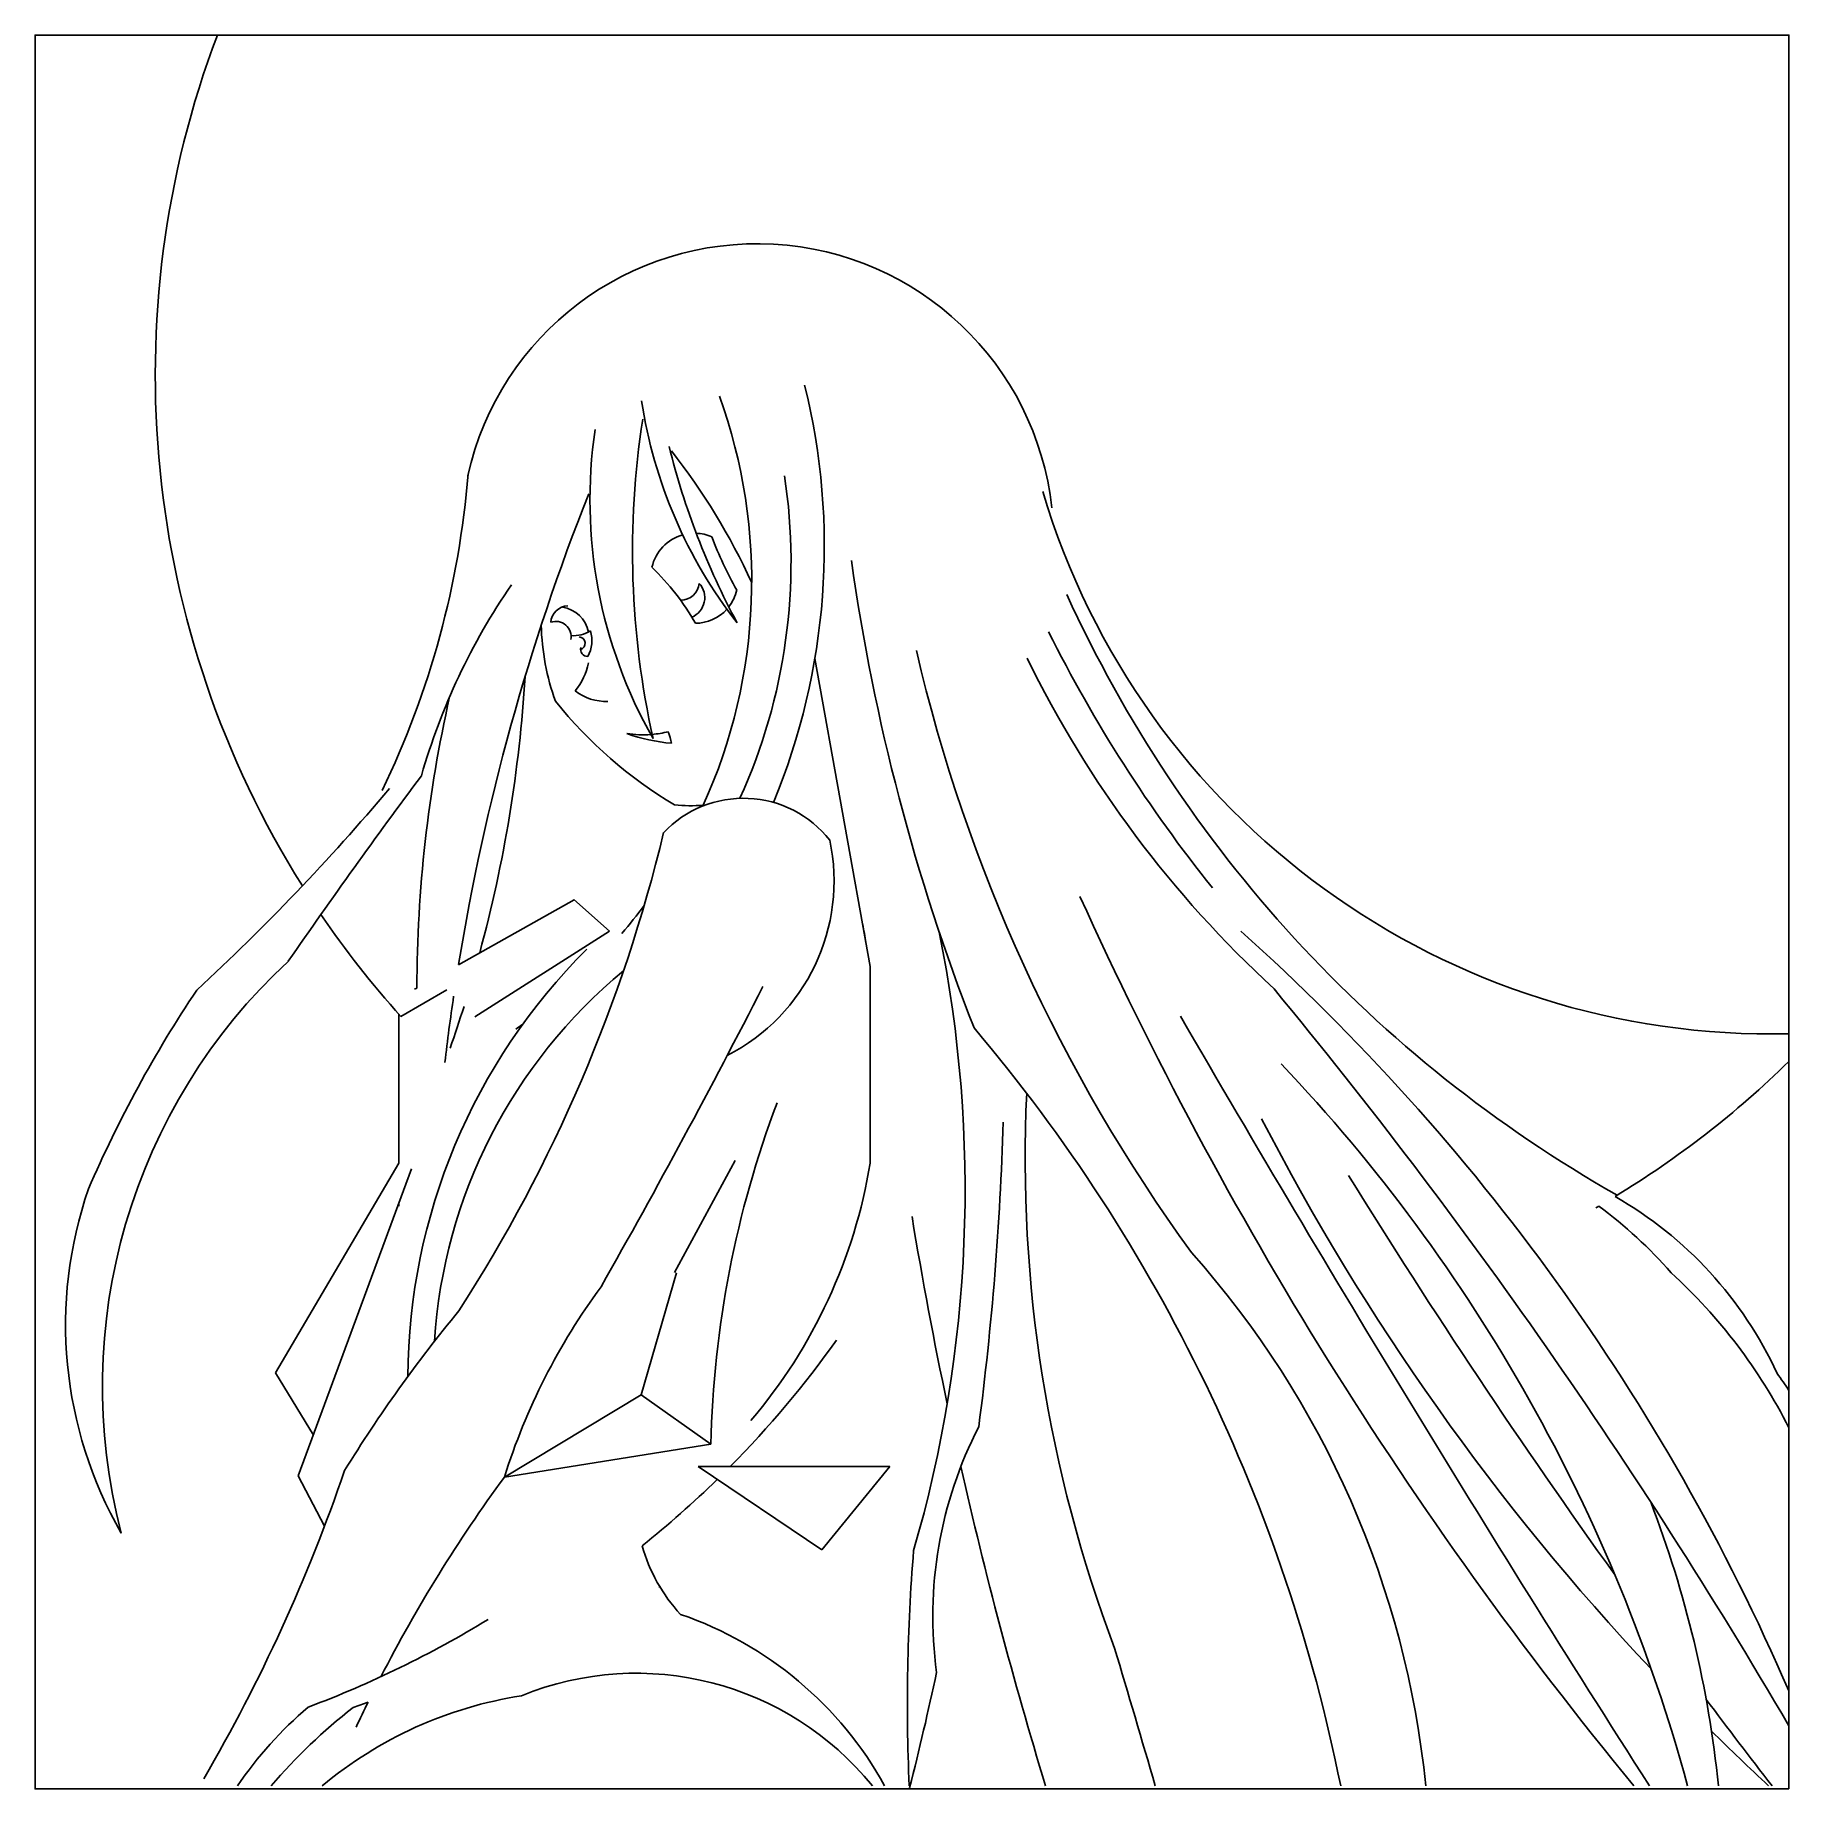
# Model space of a CAD drawing. Header units: millimetres. Extents: x 928 to 983, y 834.5 to 889.5.
import ezdxf

# ---------------------------------------------------------------- set-up
doc = ezdxf.new("R2010")
doc.units = ezdxf.units.MM

msp = doc.modelspace()

# ---------------------------------------------------------------- linework, layer by layer
for p, q in [((952.45, 869.968), (954.184, 860.3)), ((946.012, 861.416), (944.893, 862.409)), ((944.904, 862.399), (941.275, 860.362)), ((941.785, 858.726), (946.012, 861.416)), ((954.184, 860.3), (954.184, 854.141)), ((939.462, 858.739), (940.908, 859.574)), ((939.969, 859.63), (939.898, 859.59)), ((939.404, 858.803), (939.404, 854.138)), ((949.944, 854.219), (948.051, 850.706)), ((935.539, 847.557), (939.404, 854.138)), ((939.794, 853.955), (936.248, 844.33)), ((939.404, 852.897), (939.404, 852.788)), ((948.105, 850.702), (947.004, 846.872)), ((935.539, 847.557), (936.721, 845.612)), ((942.715, 844.295), (947.004, 846.872)), ((947.004, 846.872), (949.186, 845.322)), ((949.186, 845.322), (942.715, 844.295)), ((936.248, 844.33), (937.07, 842.751)), ((948.788, 844.625), (954.799, 844.625)), ((952.668, 842.009), (948.788, 844.625)), ((954.799, 844.625), (952.668, 842.009))]:
    msp.add_line(p, q)
msp.add_lwpolyline([(982.994, 834.514), (927.994, 834.514), (927.994, 889.514), (982.994, 889.514)], close=True)
for centre, radius, start, end in [((961.904, 878.857), 30.14, 159.2948, 212.1189), ((950.638, 873.67), 9.299, 6.2725, 167.3877), ((931.721, 873.482), 21.024, 337.5401, 13.9154), ((961.763, 880.261), 14.912, 188.536, 217.9903), ((933.41, 872.4), 17.058, 335.6487, 19.8447), ((973.73, 873.322), 27, 171.1747, 192.5478), ((960.53, 874.94), 15.135, 171.6422, 209.6359), ((970.934, 882.328), 23.754, 193.9196, 208.2588), ((931.95, 863.88), 20.359, 24.5516, 38.2027), ((913.843, 877.954), 27.816, 334.1427, 355.4628), ((933.762, 872.99), 17.939, 335.6004, 8.6659), ((1010.949, 849.031), 70.59, 158.30187, 170.7623), ((982.424, 882.013), 23.823, 196.6243, 271.3721), ((948.677, 872.519), 1.373, 105.7707, 167.1967), ((948.677, 872.519), 1.373, 66.6108, 87.853), ((959.321, 877.461), 10.749, 200.0283, 209.8529), ((1018.227, 882.166), 65.275, 188.04249, 201.37096), ((942.181, 867.413), 7.474, 29.27, 46.3762), ((948.24, 872.374), 0.582, 269.8192, 354.6794), ((948.333, 871.871), 0.663, 292.7819, 42.6628), ((960.069, 860.542), 20.769, 145.5979, 163.9377), ((948.699, 872.399), 1.331, 322.1394, 347.4915), ((998.032, 889.172), 41.424, 204.5411, 240.46), ((944.727, 871.057), 0.563, 92.1516, 175.8338), ((944.382, 870.601), 0.986, 11.2252, 81.225), ((948.699, 872.399), 1.331, 270.1233, 318.0765), ((951.464, 871.2), 7.6, 181.458, 199.8337), ((944.331, 870.656), 0.472, 348.0807, 110.5496), ((944.873, 871.717), 1.039, 266.3173, 301.2354), ((944.456, 870.528), 1.002, 330.1567, 17.457), ((999.957, 890.841), 44.899, 206.5058, 218.7027), ((945.044, 870.441), 0.2, 286.2458, 87.2704), ((945.323, 870.251), 0.222, 165.4438, 270.5462), ((1006.655, 882.123), 52.395, 193.1331, 215.9826), ((943.357, 870.24), 2.035, 320.6405, 348.2702), ((990.479, 885.327), 34.929, 206.0803, 227.4259), ((900.284, 872.029), 43.158, 344.8293, 356.5086), ((981.782, 859.552), 41.814, 167.2786, 179.8929), ((955.366, 877.538), 14.2, 218.899, 238.9709), ((945.91, 870.218), 1.603, 232.3091, 271.8225), ((947.063, 870.917), 3.346, 261.204, 274.1539), ((948.43, 872.862), 5.578, 250.3212, 265.1016), ((947.063, 870.917), 3.346, 274.8672, 283.6468), ((945.352, 866.771), 2.656, 11.5988, 19.6818), ((1102.234, 745.552), 202.142, 143.32427, 145.35383), ((885.603, 910.972), 69.967, 312.71248, 319.87893), ((950.209, 862.136), 3.445, 38.2798, 136.6446), ((948.521, 870.303), 4.956, 264.5076, 274.9809), ((900.456, 875.859), 48.594, 327.1549, 346.4839), ((946.903, 862.986), 6.147, 297.0477, 12.0591), ((1074.633, 914.057), 124.997, 204.35761, 219.46324), ((961.904, 878.857), 30.14, 214.1481, 221.8748), ((933.41, 872.4), 17.058, 319.5928, 323.3472), ((925.363, 856.399), 29.061, 9.2071, 10.3597), ((916.598, 853.313), 40.561, 343.7886, 11.4802), ((920.11, 810.337), 68.534, 23.42702, 48.1798), ((958.749, 847.339), 19.066, 134.8852, 179.6681), ((948.266, 847.137), 18.16, 132.7592, 194.6727), ((956.884, 847.524), 16.397, 129.5304, 176.3913), ((721.274, 977.347), 257.949, 330.48283, 332.86014), ((965.616, 837.787), 39.164, 146.2204, 156.6141), ((1010.949, 849.031), 70.59, 171.57858, 173.27606), ((830.56, 747.185), 176.67, 30.36581, 39.51843), ((900.284, 872.029), 43.158, 340.669, 342.5038), ((1520.509, 1181.368), 643.338, 210.098011, 212.61539), ((933.41, 872.4), 17.058, 304.491, 305.3598), ((917.049, 824.174), 52.928, 11.3725, 40.26), ((928.476, 820.608), 53.218, 15.2558, 43.5124), ((961.904, 878.857), 30.14, 301.2564, 314.4058), ((981.774, 844.56), 32.598, 159.397, 178.6619), ((1002.589, 854.297), 43.546, 177.3253, 200.6661), ((861.312, 858.434), 97.092, 352.56598, 358.2251), ((1034.397, 890.679), 76.496, 207.35693, 223.25064), ((937.757, 856.847), 16.648, 319.6423, 350.6449), ((1158.242, 970.749), 222.331, 211.75197, 215.63453), ((942.026, 849.064), 13.074, 160.9436, 209.9477), ((971.405, 842.37), 12.355, 24.7662, 60.2119), ((961.904, 878.857), 30.14, 299.9242, 300.1286), ((968.604, 841.376), 14.189, 41.0762, 53.5535), ((1091.796, 875.034), 138.158, 189.40321, 191.88156), ((942.115, 831.632), 29.642, 5.7681, 41.6711), ((967.855, 838.168), 16.971, 26.8616, 47.593), ((962.097, 838.203), 20.318, 143.6029, 162.5518), ((974.979, 821.616), 43.739, 140.3896, 148.4569), ((927.095, 867.098), 31.943, 315.2876, 324.5756), ((972.838, 840.363), 12.138, 33.207, 36.2781), ((969.13, 839.926), 12.984, 152.7437, 187.7751), ((886.797, 861.922), 53.804, 329.7671, 341.104), ((980.429, 816.623), 46.777, 143.7314, 152.7627), ((1091.796, 875.034), 138.158, 192.71537, 197.01308), ((927.095, 867.098), 31.943, 308.6219, 314.2578), ((946.424, 831.117), 34.537, 5.8055, 21.0315), ((952.069, 843.546), 5.228, 195.5803, 222.9002), ((1013.955, 837.203), 58.605, 175.31528, 182.5348), ((950.575, 839.995), 3.114, 163.8574, 164.3737), ((944.444, 828.977), 11.646, 28.9326, 70.9799), ((924.96, 868.021), 33.045, 290.5523, 301.4488), ((563.987, 719.093), 415.514, 16.14163, 16.76241), ((946.847, 828.611), 9.53, 39.0195, 112.2113), ((861.312, 858.434), 97.092, 345.75803, 347.95283), ((945.236, 824.7), 12.889, 98.8907, 129.7399), ((927.095, 867.098), 31.943, 289.9051, 290.8012), ((980.429, 816.623), 46.777, 153.8522, 154.9182), ((1158.242, 970.749), 222.331, 216.87949, 217.7575), ((944.545, 827.671), 12.339, 130.3213, 145.7797), ((948.43, 823.529), 17.105, 127.6967, 139.6192), ((1034.397, 890.679), 76.496, 225.27406, 227.13473)]:
    msp.add_arc(centre, radius, start, end)

doc.saveas('drawing.dxf')
